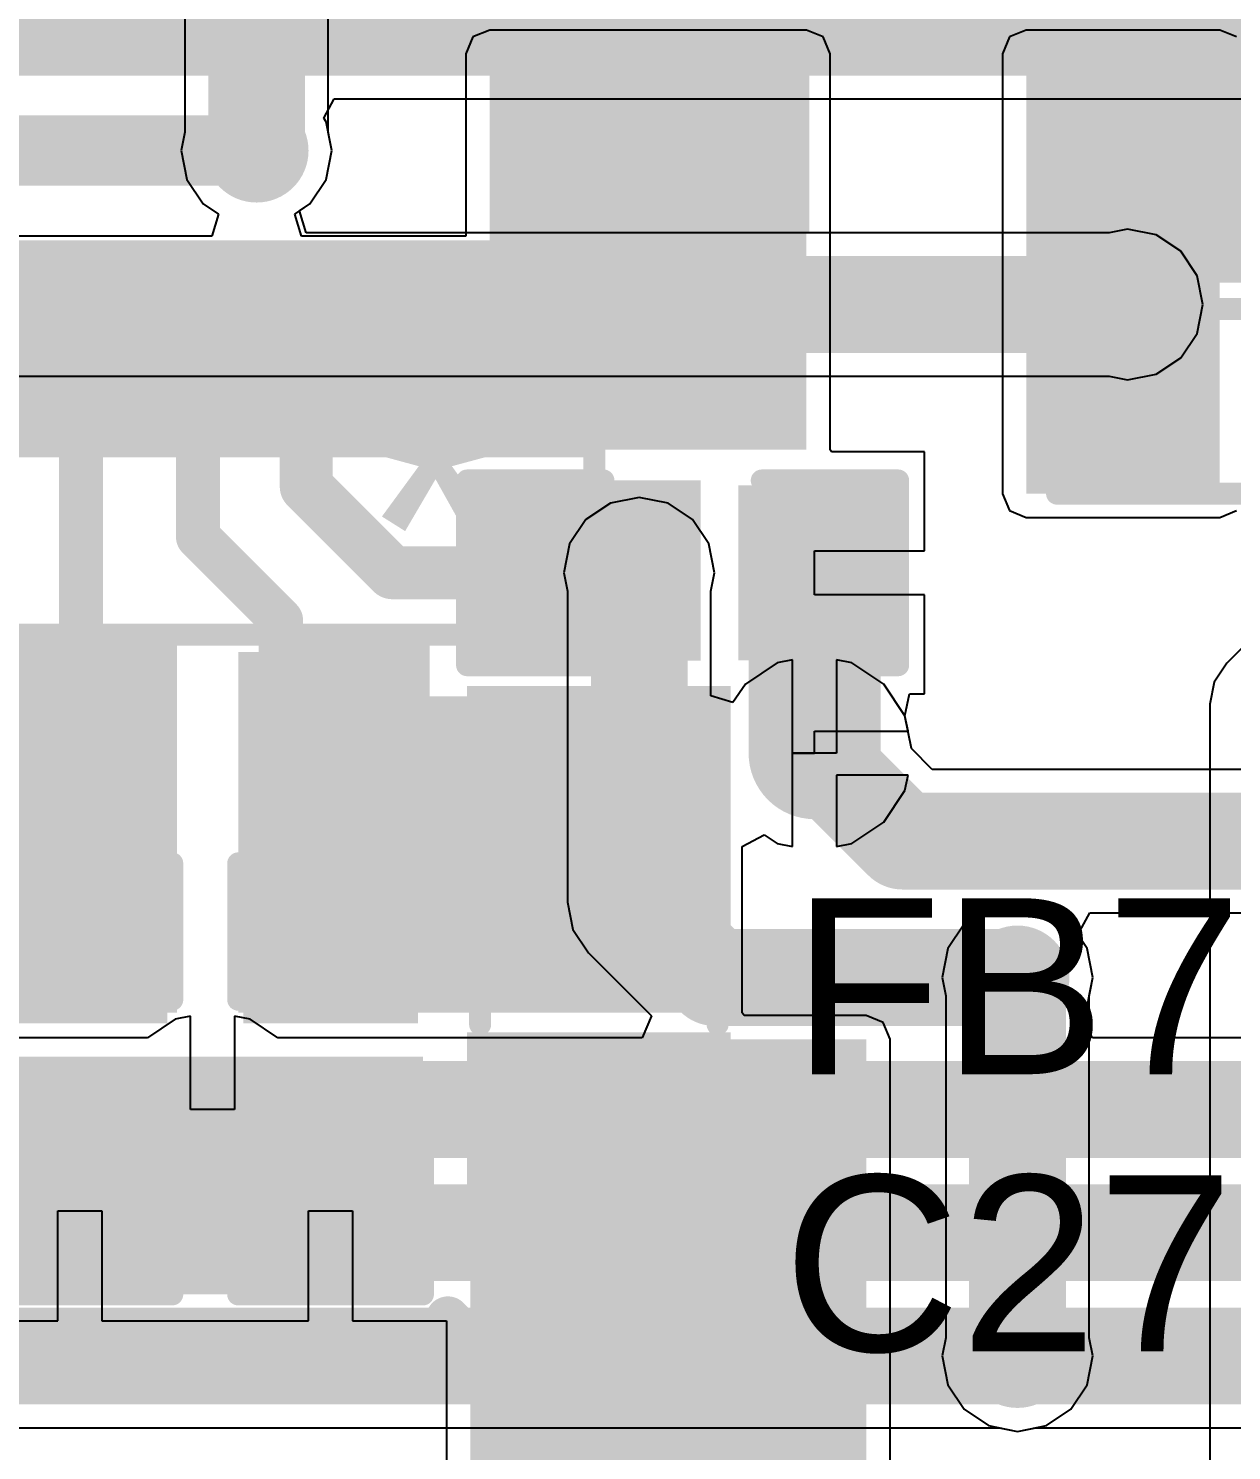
# Model space of a CAD drawing. Header units: millimetres. Extents: x -0.26 to 4.68, y -0.29 to 2.93.
# Drawn here: x 3.0041 to 3.2777, y 0.4534 to 0.7768 of the extents above; entities that cross this region are included whole.
import ezdxf

# ---------------------------------------------------------------- set-up
doc = ezdxf.new("R2010")
doc.units = ezdxf.units.MM
doc.header["$MEASUREMENT"] = 0
for name, color, linetype in [('BottomLayer', 5, 'Continuous'), ('BottomSolder', 6, 'Continuous'), ('Mechanical1', 6, 'Continuous'), ('TopLayer', 1, 'Continuous'), ('TopOverlay', 2, 'Continuous'), ('TopPaste', 8, 'Continuous'), ('TopSolder', 216, 'Continuous'), ('ViaHoleLayer', 16, 'Continuous')]:
    doc.layers.add(name, color=color, linetype=linetype)
doc.styles.add('Arial', font='arial.ttf', dxfattribs={"height": 0.2})

# ---------------------------------------------------------------- blocks, each defined once
blk = doc.blocks.new('14_TSSOP_31')
at = {"layer": 'TopLayer'}
for points in [[(-0.12992, 0.08563), (-0.08858, 0.08563), (-0.08858, 0.06791), (-0.12992, 0.06791)], [(0.08858, 0.08563), (0.12992, 0.08563), (0.12992, 0.06791), (0.08858, 0.06791)], [(-0.12992, 0.06004), (-0.08858, 0.06004), (-0.08858, 0.04232), (-0.12992, 0.04232)], [(0.08858, 0.06004), (0.12992, 0.06004), (0.12992, 0.04232), (0.08858, 0.04232)], [(-0.12992, 0.03445), (-0.08858, 0.03445), (-0.08858, 0.01673), (-0.12992, 0.01673)], [(0.08858, 0.03445), (0.12992, 0.03445), (0.12992, 0.01673), (0.08858, 0.01673)], [(-0.12992, 0.00886), (-0.08858, 0.00886), (-0.08858, -0.00886), (-0.12992, -0.00886)], [(0.08858, 0.00886), (0.12992, 0.00886), (0.12992, -0.00886), (0.08858, -0.00886)], [(-0.12992, -0.01673), (-0.08858, -0.01673), (-0.08858, -0.03445), (-0.12992, -0.03445)], [(0.08858, -0.01673), (0.12992, -0.01673), (0.12992, -0.03445), (0.08858, -0.03445)], [(-0.12992, -0.04232), (-0.08858, -0.04232), (-0.08858, -0.06004), (-0.12992, -0.06004)], [(0.08858, -0.04232), (0.12992, -0.04232), (0.12992, -0.06004), (0.08858, -0.06004)], [(-0.12992, -0.06791), (-0.08858, -0.06791), (-0.08858, -0.08563), (-0.12992, -0.08563)], [(0.08858, -0.06791), (0.12992, -0.06791), (0.12992, -0.08563), (0.08858, -0.08563)]]:
    blk.add_hatch(color=1, dxfattribs=at).paths.add_polyline_path(points)
at = {"layer": 'TopOverlay'}
blk.add_hatch(color=2, dxfattribs=at).paths.add_polyline_path([(-0.084, 0.068), (-0.073, 0.068), (-0.073, 0.086), (-0.084, 0.086)])
at = {"layer": 'TopPaste'}
for points in [[(-0.12992, 0.08563), (-0.08858, 0.08563), (-0.08858, 0.06791), (-0.12992, 0.06791)], [(0.08858, 0.08563), (0.12992, 0.08563), (0.12992, 0.06791), (0.08858, 0.06791)], [(-0.12992, 0.06004), (-0.08858, 0.06004), (-0.08858, 0.04232), (-0.12992, 0.04232)], [(0.08858, 0.06004), (0.12992, 0.06004), (0.12992, 0.04232), (0.08858, 0.04232)], [(-0.12992, 0.03445), (-0.08858, 0.03445), (-0.08858, 0.01673), (-0.12992, 0.01673)], [(0.08858, 0.03445), (0.12992, 0.03445), (0.12992, 0.01673), (0.08858, 0.01673)], [(-0.12992, 0.00886), (-0.08858, 0.00886), (-0.08858, -0.00886), (-0.12992, -0.00886)], [(0.08858, 0.00886), (0.12992, 0.00886), (0.12992, -0.00886), (0.08858, -0.00886)], [(-0.12992, -0.01673), (-0.08858, -0.01673), (-0.08858, -0.03445), (-0.12992, -0.03445)], [(0.08858, -0.01673), (0.12992, -0.01673), (0.12992, -0.03445), (0.08858, -0.03445)], [(-0.12992, -0.04232), (-0.08858, -0.04232), (-0.08858, -0.06004), (-0.12992, -0.06004)], [(0.08858, -0.04232), (0.12992, -0.04232), (0.12992, -0.06004), (0.08858, -0.06004)], [(-0.12992, -0.06791), (-0.08858, -0.06791), (-0.08858, -0.08563), (-0.12992, -0.08563)], [(0.08858, -0.06791), (0.12992, -0.06791), (0.12992, -0.08563), (0.08858, -0.08563)]]:
    blk.add_hatch(color=8, dxfattribs=at).paths.add_polyline_path(points)
at = {"layer": 'TopSolder'}
for points in [[(-0.13392, 0.08963), (-0.08458, 0.08963), (-0.08458, 0.06391), (-0.13392, 0.06391)], [(0.08458, 0.08963), (0.13392, 0.08963), (0.13392, 0.06391), (0.08458, 0.06391)], [(-0.13392, 0.06404), (-0.08458, 0.06404), (-0.08458, 0.03832), (-0.13392, 0.03832)], [(0.08458, 0.06404), (0.13392, 0.06404), (0.13392, 0.03832), (0.08458, 0.03832)], [(-0.13392, 0.03845), (-0.08458, 0.03845), (-0.08458, 0.01273), (-0.13392, 0.01273)], [(0.08458, 0.03845), (0.13392, 0.03845), (0.13392, 0.01273), (0.08458, 0.01273)], [(-0.13392, 0.01286), (-0.08458, 0.01286), (-0.08458, -0.01286), (-0.13392, -0.01286)], [(0.08458, 0.01286), (0.13392, 0.01286), (0.13392, -0.01286), (0.08458, -0.01286)], [(-0.13392, -0.01273), (-0.08458, -0.01273), (-0.08458, -0.03845), (-0.13392, -0.03845)], [(0.08458, -0.01273), (0.13392, -0.01273), (0.13392, -0.03845), (0.08458, -0.03845)], [(-0.13392, -0.03832), (-0.08458, -0.03832), (-0.08458, -0.06404), (-0.13392, -0.06404)], [(0.08458, -0.03832), (0.13392, -0.03832), (0.13392, -0.06404), (0.08458, -0.06404)], [(-0.13392, -0.06391), (-0.08458, -0.06391), (-0.08458, -0.08963), (-0.13392, -0.08963)], [(0.08458, -0.06391), (0.13392, -0.06391), (0.13392, -0.08963), (0.08458, -0.08963)]]:
    blk.add_hatch(color=216, dxfattribs=at).paths.add_polyline_path(points)
at = {"layer": 'TopOverlay'}
for points, const_width in [([(-0.09, 0.1), (-0.09, 0.092)], 0.005), ([(-0.09, 0.1), (0.09, 0.1)], 0.005), ([(0.09, 0.1), (0.09, 0.092)], 0.005), ([(-0.141, 0.082), (-0.141, 0.072)], 0.00787), ([(-0.141, 0.082), (-0.136, 0.077)], 0.00787), ([(-0.136, 0.077), (-0.141, 0.072)], 0.00787), ([(-0.09, -0.092), (-0.09, -0.1)], 0.005), ([(0.09, -0.092), (0.09, -0.1)], 0.005), ([(-0.09, -0.1), (0.09, -0.1)], 0.005)]:
    blk.add_lwpolyline(points, dxfattribs=dict(at, const_width=const_width))
for points, const_width in [([(-0.09125, 0.1, 1), (-0.08875, 0.1, 1)], 0.0025), ([(-0.09125, 0.1, 1), (-0.08875, 0.1, 1)], 0.0025), ([(0.08875, 0.1, 1), (0.09125, 0.1, 1)], 0.0025), ([(0.08875, 0.1, 1), (0.09125, 0.1, 1)], 0.0025), ([(-0.09125, 0.092, 1), (-0.08875, 0.092, 1)], 0.0025), ([(0.08875, 0.092, 1), (0.09125, 0.092, 1)], 0.0025), ([(-0.14297, 0.082, 1), (-0.13903, 0.082, 1)], 0.00394), ([(-0.14297, 0.082, 1), (-0.13903, 0.082, 1)], 0.00394), ([(-0.13797, 0.077, 1), (-0.13403, 0.077, 1)], 0.00394), ([(-0.13797, 0.077, 1), (-0.13403, 0.077, 1)], 0.00394), ([(-0.14297, 0.072, 1), (-0.13903, 0.072, 1)], 0.00394), ([(-0.14297, 0.072, 1), (-0.13903, 0.072, 1)], 0.00394), ([(-0.09125, -0.092, 1), (-0.08875, -0.092, 1)], 0.0025), ([(0.08875, -0.092, 1), (0.09125, -0.092, 1)], 0.0025), ([(-0.09125, -0.1, 1), (-0.08875, -0.1, 1)], 0.0025), ([(-0.09125, -0.1, 1), (-0.08875, -0.1, 1)], 0.0025), ([(0.08875, -0.1, 1), (0.09125, -0.1, 1)], 0.0025), ([(0.08875, -0.1, 1), (0.09125, -0.1, 1)], 0.0025)]:
    blk.add_lwpolyline(points, format="xyb", close=True, dxfattribs=dict(at, const_width=const_width))
blk = doc.blocks.new('R___0603_65')
at = {"layer": 'TopLayer'}
for points in [[(-0.015, 0.0175), (-0.015, -0.0175), (-0.045, -0.0175), (-0.045, 0.0175)], [(0.045, 0.0175), (0.045, -0.0175), (0.015, -0.0175), (0.015, 0.0175)]]:
    blk.add_hatch(color=1, dxfattribs=at).paths.add_polyline_path(points)
at = {"layer": 'TopPaste'}
for points in [[(-0.015, 0.0175), (-0.015, -0.0175), (-0.045, -0.0175), (-0.045, 0.0175)], [(0.045, 0.0175), (0.045, -0.0175), (0.015, -0.0175), (0.015, 0.0175)]]:
    blk.add_hatch(color=8, dxfattribs=at).paths.add_polyline_path(points)
at = {"layer": 'TopSolder'}
for points in [[(-0.011, 0.0215), (-0.011, -0.0215), (-0.049, -0.0215), (-0.049, 0.0215)], [(0.049, 0.0215), (0.049, -0.0215), (0.011, -0.0215), (0.011, 0.0215)]]:
    blk.add_hatch(color=216, dxfattribs=at).paths.add_polyline_path(points)
at = {"layer": 'TopOverlay', "const_width": 0.005}
for points in [[(-0.048, 0.021), (-0.048, -0.021)], [(0.048, 0.021), (-0.048, 0.021)], [(0.048, 0.021), (0.048, -0.021)], [(0.048, -0.021), (-0.048, -0.021)]]:
    blk.add_lwpolyline(points, dxfattribs=at)
at = {"layer": 'TopOverlay', "const_width": 0.0025}
for points in [[(-0.04925, 0.021, 1), (-0.04675, 0.021, 1)], [(-0.04925, 0.021, 1), (-0.04675, 0.021, 1)], [(0.04675, 0.021, 1), (0.04925, 0.021, 1)], [(0.04675, 0.021, 1), (0.04925, 0.021, 1)], [(-0.04925, -0.021, 1), (-0.04675, -0.021, 1)], [(-0.04925, -0.021, 1), (-0.04675, -0.021, 1)], [(0.04675, -0.021, 1), (0.04925, -0.021, 1)], [(0.04675, -0.021, 1), (0.04925, -0.021, 1)]]:
    blk.add_lwpolyline(points, format="xyb", close=True, dxfattribs=at)
blk = doc.blocks.new('1_5_____RGB_OLED_97')
at = {"layer": 'Mechanical1', "const_width": 0.005}
for points in [[(-0.74, 0.11), (-0.74, -1.666)], [(0.74, -1.666), (-0.74, -1.666)]]:
    blk.add_lwpolyline(points, dxfattribs=at)
at = {"layer": 'Mechanical1', "const_width": 0.0025}
blk.add_lwpolyline([(-0.74125, -1.666, 1), (-0.73875, -1.666, 1)], format="xyb", close=True, dxfattribs=at)
blk.add_lwpolyline([(-0.74125, -1.666, 1), (-0.73875, -1.666, 1)], format="xyb", close=True, dxfattribs=at)
blk = doc.blocks.new('I___0805_112')
at = {"layer": 'TopLayer'}
for points in [[(-0.06299, 0.02598), (-0.01575, 0.02598), (-0.01575, -0.02598), (-0.06299, -0.02598)], [(0.01575, 0.02598), (0.06299, 0.02598), (0.06299, -0.02598), (0.01575, -0.02598)]]:
    blk.add_hatch(color=1, dxfattribs=at).paths.add_polyline_path(points)
at = {"layer": 'TopPaste'}
for points in [[(-0.06299, 0.02598), (-0.01575, 0.02598), (-0.01575, -0.02598), (-0.06299, -0.02598)], [(0.01575, 0.02598), (0.06299, 0.02598), (0.06299, -0.02598), (0.01575, -0.02598)]]:
    blk.add_hatch(color=8, dxfattribs=at).paths.add_polyline_path(points)
at = {"layer": 'TopSolder'}
for points in [[(-0.06699, 0.02998), (-0.01175, 0.02998), (-0.01175, -0.02998), (-0.06699, -0.02998)], [(0.01175, 0.02998), (0.06699, 0.02998), (0.06699, -0.02998), (0.01175, -0.02998)]]:
    blk.add_hatch(color=216, dxfattribs=at).paths.add_polyline_path(points)
at = {"layer": 'TopOverlay', "const_width": 0.005}
for points in [[(-0.01, 0.027), (0.01, 0.027)], [(-0.01, -0.027), (0.01, -0.027)]]:
    blk.add_lwpolyline(points, dxfattribs=at)
at = {"layer": 'TopOverlay', "const_width": 0.0025}
for points in [[(-0.01125, 0.027, 1), (-0.00875, 0.027, 1)], [(0.00875, 0.027, 1), (0.01125, 0.027, 1)], [(-0.01125, -0.027, 1), (-0.00875, -0.027, 1)], [(0.00875, -0.027, 1), (0.01125, -0.027, 1)]]:
    blk.add_lwpolyline(points, format="xyb", close=True, dxfattribs=at)
blk = doc.blocks.new('SOD_323_137')
at = {"layer": 'TopLayer'}
for points in [[(-0.02953, -0.01772), (-0.06102, -0.01772), (-0.06102, 0.01772), (-0.02953, 0.01772)], [(0.06102, -0.01772), (0.02953, -0.01772), (0.02953, 0.01772), (0.06102, 0.01772)]]:
    blk.add_hatch(color=1, dxfattribs=at).paths.add_polyline_path(points)
at = {"layer": 'TopOverlay'}
for points in [[(-0.079, 0.019), (-0.036, 0.019), (-0.036, 0.031), (-0.079, 0.031)], [(-0.079, -0.02), (-0.062, -0.02), (-0.062, 0.02), (-0.079, 0.02)], [(-0.079, -0.031), (-0.036, -0.031), (-0.036, -0.019), (-0.079, -0.019)]]:
    blk.add_hatch(color=2, dxfattribs=at).paths.add_polyline_path(points)
at = {"layer": 'TopPaste'}
for points in [[(-0.02953, -0.01772), (-0.06102, -0.01772), (-0.06102, 0.01772), (-0.02953, 0.01772)], [(0.06102, -0.01772), (0.02953, -0.01772), (0.02953, 0.01772), (0.06102, 0.01772)]]:
    blk.add_hatch(color=8, dxfattribs=at).paths.add_polyline_path(points)
at = {"layer": 'TopSolder'}
for points in [[(-0.02736, -0.01988), (-0.06319, -0.01988), (-0.06319, 0.01988), (-0.02736, 0.01988)], [(0.06319, -0.01988), (0.02736, -0.01988), (0.02736, 0.01988), (0.06319, 0.01988)]]:
    blk.add_hatch(color=216, dxfattribs=at).paths.add_polyline_path(points)
at = {"layer": 'TopOverlay', "const_width": 0.005}
for points in [[(0.037, 0.029), (-0.036, 0.029)], [(0.037, 0.029), (0.037, 0.022)], [(0.037, -0.022), (0.037, -0.029)], [(0.037, -0.029), (-0.036, -0.029)]]:
    blk.add_lwpolyline(points, dxfattribs=at)
at = {"layer": 'TopOverlay', "const_width": 0.0025}
for points in [[(-0.03725, 0.029, 1), (-0.03475, 0.029, 1)], [(0.03575, 0.029, 1), (0.03825, 0.029, 1)], [(0.03575, 0.029, 1), (0.03825, 0.029, 1)], [(0.03575, 0.022, 1), (0.03825, 0.022, 1)], [(0.03575, -0.022, 1), (0.03825, -0.022, 1)], [(-0.03725, -0.029, 1), (-0.03475, -0.029, 1)], [(0.03575, -0.029, 1), (0.03825, -0.029, 1)], [(0.03575, -0.029, 1), (0.03825, -0.029, 1)]]:
    blk.add_lwpolyline(points, format="xyb", close=True, dxfattribs=at)
blk = doc.blocks.new('C___0603_174')
at = {"layer": 'TopLayer'}
for points in [[(-0.015, 0.0175), (-0.015, -0.0175), (-0.045, -0.0175), (-0.045, 0.0175)], [(0.045, 0.0175), (0.045, -0.0175), (0.015, -0.0175), (0.015, 0.0175)]]:
    blk.add_hatch(color=1, dxfattribs=at).paths.add_polyline_path(points)
at = {"layer": 'TopPaste'}
for points in [[(-0.015, 0.0175), (-0.015, -0.0175), (-0.045, -0.0175), (-0.045, 0.0175)], [(0.045, 0.0175), (0.045, -0.0175), (0.015, -0.0175), (0.015, 0.0175)]]:
    blk.add_hatch(color=8, dxfattribs=at).paths.add_polyline_path(points)
at = {"layer": 'TopSolder'}
for points in [[(-0.01264, 0.01986), (-0.01264, -0.01986), (-0.04736, -0.01986), (-0.04736, 0.01986)], [(0.04736, 0.01986), (0.04736, -0.01986), (0.01264, -0.01986), (0.01264, 0.01986)]]:
    blk.add_hatch(color=216, dxfattribs=at).paths.add_polyline_path(points)
at = {"layer": 'TopOverlay', "const_width": 0.005}
for points in [[(-0.018, 0.021), (-0.049, 0.021)], [(-0.049, -0.021), (-0.049, 0.021)], [(0.049, 0.021), (0.018, 0.021)], [(0.049, -0.021), (0.049, 0.021)], [(-0.018, -0.021), (-0.049, -0.021)], [(0.049, -0.021), (0.018, -0.021)]]:
    blk.add_lwpolyline(points, dxfattribs=at)
at = {"layer": 'TopOverlay', "const_width": 0.0025}
for points in [[(-0.05025, 0.021, 1), (-0.04775, 0.021, 1)], [(-0.05025, 0.021, 1), (-0.04775, 0.021, 1)], [(-0.01925, 0.021, 1), (-0.01675, 0.021, 1)], [(0.01675, 0.021, 1), (0.01925, 0.021, 1)], [(0.04775, 0.021, 1), (0.05025, 0.021, 1)], [(0.04775, 0.021, 1), (0.05025, 0.021, 1)], [(-0.05025, -0.021, 1), (-0.04775, -0.021, 1)], [(-0.05025, -0.021, 1), (-0.04775, -0.021, 1)], [(-0.01925, -0.021, 1), (-0.01675, -0.021, 1)], [(0.01675, -0.021, 1), (0.01925, -0.021, 1)], [(0.04775, -0.021, 1), (0.05025, -0.021, 1)], [(0.04775, -0.021, 1), (0.05025, -0.021, 1)]]:
    blk.add_lwpolyline(points, format="xyb", close=True, dxfattribs=at)
blk = doc.blocks.new('C___0603_176')
at = {"layer": 'TopLayer'}
for points in [[(-0.015, 0.0175), (-0.015, -0.0175), (-0.045, -0.0175), (-0.045, 0.0175)], [(0.045, 0.0175), (0.045, -0.0175), (0.015, -0.0175), (0.015, 0.0175)]]:
    blk.add_hatch(color=1, dxfattribs=at).paths.add_polyline_path(points)
at = {"layer": 'TopPaste'}
for points in [[(-0.015, 0.0175), (-0.015, -0.0175), (-0.045, -0.0175), (-0.045, 0.0175)], [(0.045, 0.0175), (0.045, -0.0175), (0.015, -0.0175), (0.015, 0.0175)]]:
    blk.add_hatch(color=8, dxfattribs=at).paths.add_polyline_path(points)
at = {"layer": 'TopSolder'}
for points in [[(-0.01264, 0.01986), (-0.01264, -0.01986), (-0.04736, -0.01986), (-0.04736, 0.01986)], [(0.04736, 0.01986), (0.04736, -0.01986), (0.01264, -0.01986), (0.01264, 0.01986)]]:
    blk.add_hatch(color=216, dxfattribs=at).paths.add_polyline_path(points)
at = {"layer": 'TopOverlay', "const_width": 0.005}
for points in [[(-0.049, 0.021), (-0.018, 0.021)], [(-0.049, -0.021), (-0.049, 0.021)], [(0.018, 0.021), (0.049, 0.021)], [(0.049, -0.021), (0.049, 0.021)], [(-0.049, -0.021), (-0.018, -0.021)], [(0.018, -0.021), (0.049, -0.021)]]:
    blk.add_lwpolyline(points, dxfattribs=at)
at = {"layer": 'TopOverlay', "const_width": 0.0025}
for points in [[(-0.05025, 0.021, 1), (-0.04775, 0.021, 1)], [(-0.05025, 0.021, 1), (-0.04775, 0.021, 1)], [(-0.01925, 0.021, 1), (-0.01675, 0.021, 1)], [(0.01675, 0.021, 1), (0.01925, 0.021, 1)], [(0.04775, 0.021, 1), (0.05025, 0.021, 1)], [(0.04775, 0.021, 1), (0.05025, 0.021, 1)], [(-0.05025, -0.021, 1), (-0.04775, -0.021, 1)], [(-0.05025, -0.021, 1), (-0.04775, -0.021, 1)], [(-0.01925, -0.021, 1), (-0.01675, -0.021, 1)], [(0.01675, -0.021, 1), (0.01925, -0.021, 1)], [(0.04775, -0.021, 1), (0.05025, -0.021, 1)], [(0.04775, -0.021, 1), (0.05025, -0.021, 1)]]:
    blk.add_lwpolyline(points, format="xyb", close=True, dxfattribs=at)
blk = doc.blocks.new('C___0603_178')
at = {"layer": 'TopLayer'}
for points in [[(-0.015, 0.0175), (-0.015, -0.0175), (-0.045, -0.0175), (-0.045, 0.0175)], [(0.045, 0.0175), (0.045, -0.0175), (0.015, -0.0175), (0.015, 0.0175)]]:
    blk.add_hatch(color=1, dxfattribs=at).paths.add_polyline_path(points)
at = {"layer": 'TopPaste'}
for points in [[(-0.015, 0.0175), (-0.015, -0.0175), (-0.045, -0.0175), (-0.045, 0.0175)], [(0.045, 0.0175), (0.045, -0.0175), (0.015, -0.0175), (0.015, 0.0175)]]:
    blk.add_hatch(color=8, dxfattribs=at).paths.add_polyline_path(points)
at = {"layer": 'TopSolder'}
for points in [[(-0.01264, 0.01986), (-0.01264, -0.01986), (-0.04736, -0.01986), (-0.04736, 0.01986)], [(0.04736, 0.01986), (0.04736, -0.01986), (0.01264, -0.01986), (0.01264, 0.01986)]]:
    blk.add_hatch(color=216, dxfattribs=at).paths.add_polyline_path(points)
at = {"layer": 'TopOverlay', "const_width": 0.005}
for points in [[(-0.049, 0.021), (-0.049, -0.021)], [(-0.049, 0.021), (-0.018, 0.021)], [(0.018, 0.021), (0.049, 0.021)], [(0.049, 0.021), (0.049, -0.021)], [(-0.049, -0.021), (-0.018, -0.021)], [(0.018, -0.021), (0.049, -0.021)]]:
    blk.add_lwpolyline(points, dxfattribs=at)
at = {"layer": 'TopOverlay', "const_width": 0.0025}
for points in [[(-0.05025, 0.021, 1), (-0.04775, 0.021, 1)], [(-0.05025, 0.021, 1), (-0.04775, 0.021, 1)], [(-0.01925, 0.021, 1), (-0.01675, 0.021, 1)], [(0.01675, 0.021, 1), (0.01925, 0.021, 1)], [(0.04775, 0.021, 1), (0.05025, 0.021, 1)], [(0.04775, 0.021, 1), (0.05025, 0.021, 1)], [(-0.05025, -0.021, 1), (-0.04775, -0.021, 1)], [(-0.05025, -0.021, 1), (-0.04775, -0.021, 1)], [(-0.01925, -0.021, 1), (-0.01675, -0.021, 1)], [(0.01675, -0.021, 1), (0.01925, -0.021, 1)], [(0.04775, -0.021, 1), (0.05025, -0.021, 1)], [(0.04775, -0.021, 1), (0.05025, -0.021, 1)]]:
    blk.add_lwpolyline(points, format="xyb", close=True, dxfattribs=at)
blk = doc.blocks.new('C___0603_181')
at = {"layer": 'TopLayer'}
for points in [[(-0.015, 0.0175), (-0.015, -0.0175), (-0.045, -0.0175), (-0.045, 0.0175)], [(0.045, 0.0175), (0.045, -0.0175), (0.015, -0.0175), (0.015, 0.0175)]]:
    blk.add_hatch(color=1, dxfattribs=at).paths.add_polyline_path(points)
at = {"layer": 'TopPaste'}
for points in [[(-0.015, 0.0175), (-0.015, -0.0175), (-0.045, -0.0175), (-0.045, 0.0175)], [(0.045, 0.0175), (0.045, -0.0175), (0.015, -0.0175), (0.015, 0.0175)]]:
    blk.add_hatch(color=8, dxfattribs=at).paths.add_polyline_path(points)
at = {"layer": 'TopSolder'}
for points in [[(-0.01264, 0.01986), (-0.01264, -0.01986), (-0.04736, -0.01986), (-0.04736, 0.01986)], [(0.04736, 0.01986), (0.04736, -0.01986), (0.01264, -0.01986), (0.01264, 0.01986)]]:
    blk.add_hatch(color=216, dxfattribs=at).paths.add_polyline_path(points)
at = {"layer": 'TopOverlay', "const_width": 0.005}
for points in [[(-0.049, 0.021), (-0.049, -0.021)], [(-0.018, 0.021), (-0.049, 0.021)], [(0.049, 0.021), (0.018, 0.021)], [(0.049, 0.021), (0.049, -0.021)], [(-0.018, -0.021), (-0.049, -0.021)], [(0.049, -0.021), (0.018, -0.021)]]:
    blk.add_lwpolyline(points, dxfattribs=at)
at = {"layer": 'TopOverlay', "const_width": 0.0025}
for points in [[(-0.05025, 0.021, 1), (-0.04775, 0.021, 1)], [(-0.05025, 0.021, 1), (-0.04775, 0.021, 1)], [(-0.01925, 0.021, 1), (-0.01675, 0.021, 1)], [(0.01675, 0.021, 1), (0.01925, 0.021, 1)], [(0.04775, 0.021, 1), (0.05025, 0.021, 1)], [(0.04775, 0.021, 1), (0.05025, 0.021, 1)], [(-0.05025, -0.021, 1), (-0.04775, -0.021, 1)], [(-0.05025, -0.021, 1), (-0.04775, -0.021, 1)], [(-0.01925, -0.021, 1), (-0.01675, -0.021, 1)], [(0.01675, -0.021, 1), (0.01925, -0.021, 1)], [(0.04775, -0.021, 1), (0.05025, -0.021, 1)], [(0.04775, -0.021, 1), (0.05025, -0.021, 1)]]:
    blk.add_lwpolyline(points, format="xyb", close=True, dxfattribs=at)

msp = doc.modelspace()

# ---------------------------------------------------------------- hatches: boundary and pattern name
at = {"layer": 'BottomLayer'}
h = msp.add_hatch(color=5, dxfattribs=at)
edge = h.paths.add_edge_path()
edge.add_arc((3.056, 0.749), 0.01181, 0, 360)
h = msp.add_hatch(color=5, dxfattribs=at)
edge = h.paths.add_edge_path()
edge.add_arc((3.254, 0.714), 0.01181, 0, 360)
h = msp.add_hatch(color=5, dxfattribs=at)
edge = h.paths.add_edge_path()
edge.add_arc((3.143, 0.653), 0.01181, 0, 360)
h = msp.add_hatch(color=5, dxfattribs=at)
edge = h.paths.add_edge_path()
edge.add_arc((3.18286, 0.612), 0.01181, 0, 360)
h = msp.add_hatch(color=5, dxfattribs=at)
edge = h.paths.add_edge_path()
edge.add_arc((3.229, 0.561), 0.01181, 0, 360)
h = msp.add_hatch(color=5, dxfattribs=at)
edge = h.paths.add_edge_path()
edge.add_arc((3.046, 0.531), 0.01181, 0, 360)
h = msp.add_hatch(color=5, dxfattribs=at)
edge = h.paths.add_edge_path()
edge.add_arc((3.229, 0.47495), 0.01181, 0, 360)
at = {"layer": 'BottomSolder'}
h = msp.add_hatch(color=6, dxfattribs=at)
edge = h.paths.add_edge_path()
edge.add_arc((3.056, 0.749), 0.00591, 0, 360)
h = msp.add_hatch(color=6, dxfattribs=at)
edge = h.paths.add_edge_path()
edge.add_arc((3.254, 0.714), 0.00591, 0, 360)
h = msp.add_hatch(color=6, dxfattribs=at)
edge = h.paths.add_edge_path()
edge.add_arc((3.143, 0.653), 0.00591, 0, 360)
h = msp.add_hatch(color=6, dxfattribs=at)
edge = h.paths.add_edge_path()
edge.add_arc((3.18286, 0.612), 0.00591, 0, 360)
h = msp.add_hatch(color=6, dxfattribs=at)
edge = h.paths.add_edge_path()
edge.add_arc((3.229, 0.561), 0.00591, 0, 360)
h = msp.add_hatch(color=6, dxfattribs=at)
edge = h.paths.add_edge_path()
edge.add_arc((3.046, 0.531), 0.00591, 0, 360)
h = msp.add_hatch(color=6, dxfattribs=at)
edge = h.paths.add_edge_path()
edge.add_arc((3.229, 0.47495), 0.00591, 0, 360)
at = {"layer": 'TopLayer'}
for points in [[(3.109, 0.681), (3.181, 0.681), (3.181, 0.771), (3.109, 0.771)], [(3.231, 0.671), (3.275, 0.671), (3.275, 0.771), (3.231, 0.771)], [(3.10386, 0.633), (3.157, 0.633), (3.157, 0.674), (3.10386, 0.674)], [(3.03787, 0.637), (2.91687, 0.637), (2.91687, 0.553), (3.03787, 0.553)], [(3.05182, 0.617), (3.09286, 0.617), (3.09286, 0.635), (3.05182, 0.635)], [(3.05182, 0.553), (3.161, 0.553), (3.161, 0.62495), (3.05182, 0.62495)], [(3.10462, 0.29895), (3.19462, 0.29895), (3.19462, 0.54695), (3.10462, 0.54695)], [(2.99782, 0.48895), (3.09382, 0.48895), (3.09382, 0.543), (2.99782, 0.543)]]:
    msp.add_hatch(color=1, dxfattribs=at).paths.add_polyline_path(points)
h = msp.add_hatch(color=1, dxfattribs=at)
edge = h.paths.add_edge_path()
edge.add_arc((3.056, 0.749), 0.01181, 0, 360)
h = msp.add_hatch(color=1, dxfattribs=at)
edge = h.paths.add_edge_path()
edge.add_arc((3.254, 0.714), 0.01181, 0, 360)
h = msp.add_hatch(color=1, dxfattribs=at)
edge = h.paths.add_edge_path()
edge.add_arc((3.143, 0.653), 0.01181, 0, 360)
h = msp.add_hatch(color=1, dxfattribs=at)
edge = h.paths.add_edge_path()
edge.add_arc((3.18286, 0.612), 0.01181, 0, 360)
h = msp.add_hatch(color=1, dxfattribs=at)
edge = h.paths.add_edge_path()
edge.add_arc((3.229, 0.561), 0.01181, 0, 360)
h = msp.add_hatch(color=1, dxfattribs=at)
edge = h.paths.add_edge_path()
edge.add_arc((3.046, 0.531), 0.01181, 0, 360)
h = msp.add_hatch(color=1, dxfattribs=at)
edge = h.paths.add_edge_path()
edge.add_arc((3.229, 0.47495), 0.01181, 0, 360)
at = {"layer": 'TopSolder'}
h = msp.add_hatch(color=216, dxfattribs=at)
edge = h.paths.add_edge_path()
edge.add_arc((3.056, 0.749), 0.00591, 0, 360)
h = msp.add_hatch(color=216, dxfattribs=at)
edge = h.paths.add_edge_path()
edge.add_arc((3.254, 0.714), 0.00591, 0, 360)
h = msp.add_hatch(color=216, dxfattribs=at)
edge = h.paths.add_edge_path()
edge.add_arc((3.143, 0.653), 0.00591, 0, 360)
h = msp.add_hatch(color=216, dxfattribs=at)
edge = h.paths.add_edge_path()
edge.add_arc((3.18286, 0.612), 0.00591, 0, 360)
h = msp.add_hatch(color=216, dxfattribs=at)
edge = h.paths.add_edge_path()
edge.add_arc((3.229, 0.561), 0.00591, 0, 360)
h = msp.add_hatch(color=216, dxfattribs=at)
edge = h.paths.add_edge_path()
edge.add_arc((3.046, 0.531), 0.00591, 0, 360)
h = msp.add_hatch(color=216, dxfattribs=at)
edge = h.paths.add_edge_path()
edge.add_arc((3.229, 0.47495), 0.00591, 0, 360)
at = {"layer": 'ViaHoleLayer'}
h = msp.add_hatch(color=16, dxfattribs=at)
edge = h.paths.add_edge_path()
edge.add_arc((3.056, 0.749), 0.00591, 0, 360)
h = msp.add_hatch(color=16, dxfattribs=at)
edge = h.paths.add_edge_path()
edge.add_arc((3.254, 0.714), 0.00591, 0, 360)
h = msp.add_hatch(color=16, dxfattribs=at)
edge = h.paths.add_edge_path()
edge.add_arc((3.143, 0.653), 0.00591, 0, 360)
h = msp.add_hatch(color=16, dxfattribs=at)
edge = h.paths.add_edge_path()
edge.add_arc((3.18286, 0.612), 0.00591, 0, 360)
h = msp.add_hatch(color=16, dxfattribs=at)
edge = h.paths.add_edge_path()
edge.add_arc((3.229, 0.561), 0.00591, 0, 360)
h = msp.add_hatch(color=16, dxfattribs=at)
edge = h.paths.add_edge_path()
edge.add_arc((3.046, 0.531), 0.00591, 0, 360)
h = msp.add_hatch(color=16, dxfattribs=at)
edge = h.paths.add_edge_path()
edge.add_arc((3.229, 0.47495), 0.00591, 0, 360)

# ---------------------------------------------------------------- linework, layer by layer
at = {"layer": 'BottomLayer'}
for p, q in [((3.07132, 0.75634), (3.07367, 0.76075)), ((3.07367, 0.76075), (3.355, 0.76075)), ((3.07184, 0.75556), (3.07132, 0.75634)), ((3.07314, 0.749), (3.07184, 0.75556)), ((3.07184, 0.74244), (3.07314, 0.749)), ((3.06812, 0.73688), (3.07184, 0.74244)), ((3.06578, 0.73531), (3.06812, 0.73688)), ((3.06729, 0.73031), (3.06578, 0.73531)), ((3.254, 0.73114), (3.24984, 0.73031)), ((3.26056, 0.72984), (3.254, 0.73114)), ((3.24984, 0.73031), (3.06729, 0.73031)), ((3.26612, 0.72612), (3.26056, 0.72984)), ((3.26984, 0.72056), (3.26612, 0.72612)), ((3.27114, 0.714), (3.26984, 0.72056)), ((3.26984, 0.70744), (3.27114, 0.714)), ((3.26612, 0.70188), (3.26984, 0.70744)), ((3.26056, 0.69816), (3.26612, 0.70188)), ((2.86, 0.69769), (3.24984, 0.69769)), ((3.24984, 0.69769), (3.254, 0.69686)), ((3.254, 0.69686), (3.26056, 0.69816)), ((3.143, 0.67014), (3.13644, 0.66884)), ((3.14956, 0.66884), (3.143, 0.67014)), ((3.13644, 0.66884), (3.13088, 0.66512)), ((3.15512, 0.66512), (3.14956, 0.66884)), ((3.13088, 0.66512), (3.12716, 0.65956)), ((3.15884, 0.65956), (3.15512, 0.66512)), ((3.12716, 0.65956), (3.12586, 0.653)), ((3.16014, 0.653), (3.15884, 0.65956)), ((3.12586, 0.653), (3.12669, 0.64884)), ((3.15931, 0.64884), (3.16014, 0.653)), ((3.12669, 0.64884), (3.12669, 0.57814)), ((3.15931, 0.62502), (3.15931, 0.64884)), ((3.17435, 0.63255), (3.16714, 0.62772)), ((3.17786, 0.63324), (3.17435, 0.63255)), ((3.17786, 0.612), (3.17786, 0.63324)), ((3.19137, 0.63255), (3.18786, 0.63324)), ((3.18786, 0.63324), (3.18786, 0.612)), ((3.19859, 0.62772), (3.19137, 0.63255)), ((3.16714, 0.62772), (3.16431, 0.6235)), ((3.20341, 0.62051), (3.19859, 0.62772)), ((3.16431, 0.6235), (3.15931, 0.62502)), ((3.20489, 0.61304), (3.20341, 0.62051)), ((3.18786, 0.612), (3.17786, 0.612)), ((3.20962, 0.60831), (3.20489, 0.61304)), ((3.35816, 0.60831), (3.20962, 0.60831)), ((3.12669, 0.57814), (3.12793, 0.5719)), ((3.24275, 0.57069), (3.24542, 0.57569)), ((3.24542, 0.57569), (3.35816, 0.57569)), ((3.12793, 0.5719), (3.13146, 0.56661)), ((3.24484, 0.56756), (3.24275, 0.57069)), ((3.13146, 0.56661), (3.14576, 0.55231)), ((3.24614, 0.561), (3.24484, 0.56756)), ((3.24484, 0.55444), (3.24614, 0.561)), ((3.24341, 0.55231), (3.24484, 0.55444)), ((3.03749, 0.55155), (3.03116, 0.54731)), ((3.041, 0.55224), (3.03749, 0.55155)), ((3.041, 0.531), (3.041, 0.55224)), ((3.05451, 0.55155), (3.051, 0.55224)), ((3.051, 0.55224), (3.051, 0.531)), ((3.06084, 0.54731), (3.05451, 0.55155)), ((3.14576, 0.55231), (3.14369, 0.54731)), ((3.24609, 0.54731), (3.24341, 0.55231)), ((3.03116, 0.54731), (2.83253, 0.54731)), ((3.14369, 0.54731), (3.06084, 0.54731)), ((3.36107, 0.54731), (3.24609, 0.54731)), ((3.051, 0.531), (3.041, 0.531)), ((2.0029, 0.45864), (3.22484, 0.45864)), ((3.22484, 0.45864), (3.229, 0.45781)), ((3.229, 0.45781), (3.23316, 0.45864)), ((3.23316, 0.45864), (3.80595, 0.45864))]:
    msp.add_line(p, q, dxfattribs=at)
for points, const_width in [([(2.9, 0.774), (3.355, 0.774)], 0.016), ([(2.878, 0.749), (3.056, 0.749)], 0.016), ([(2.86, 0.714), (3.254, 0.714)], 0.022), ([(3.143, 0.57814), (3.143, 0.653)], 0.022), ([(3.18286, 0.612), (3.20286, 0.592)], 0.022), ([(3.20286, 0.592), (3.373, 0.592)], 0.022), ([(3.143, 0.57814), (3.16014, 0.561)], 0.022), ([(3.16014, 0.561), (3.229, 0.561)], 0.022), ([(2.82577, 0.531), (3.046, 0.531)], 0.022), ([(3.046, 0.531), (3.36782, 0.531)], 0.022), ([(2.80377, 0.503), (3.44687, 0.503)], 0.022), ([(2.78218, 0.47495), (3.229, 0.47495)], 0.022), ([(3.229, 0.47495), (3.80595, 0.47495)], 0.022)]:
    msp.add_lwpolyline(points, dxfattribs=dict(at, const_width=const_width))
for points, const_width in [([(3.052, 0.749, 1), (3.06, 0.749, 1)], 0.008), ([(3.2485, 0.714, 1), (3.2595, 0.714, 1)], 0.011), ([(3.1375, 0.653, 1), (3.1485, 0.653, 1)], 0.011), ([(3.17736, 0.612, 1), (3.18836, 0.612, 1)], 0.011), ([(3.19736, 0.592, 1), (3.20836, 0.592, 1)], 0.011), ([(3.19736, 0.592, 1), (3.20836, 0.592, 1)], 0.011), ([(3.1375, 0.57814, 1), (3.1485, 0.57814, 1)], 0.011), ([(3.1375, 0.57814, 1), (3.1485, 0.57814, 1)], 0.011), ([(3.15464, 0.561, 1), (3.16564, 0.561, 1)], 0.011), ([(3.15464, 0.561, 1), (3.16564, 0.561, 1)], 0.011), ([(3.2235, 0.561, 1), (3.2345, 0.561, 1)], 0.011), ([(3.0405, 0.531, 1), (3.0515, 0.531, 1)], 0.011), ([(3.0405, 0.531, 1), (3.0515, 0.531, 1)], 0.011), ([(3.2235, 0.47495, 1), (3.2345, 0.47495, 1)], 0.011), ([(3.2235, 0.47495, 1), (3.2345, 0.47495, 1)], 0.011)]:
    msp.add_lwpolyline(points, format="xyb", close=True, dxfattribs=dict(at, const_width=const_width))
at = {"layer": 'TopLayer'}
for p, q in [((3.03969, 0.81984), (3.03969, 0.75316)), ((3.07231, 0.75316), (3.07231, 0.81984)), ((3.109, 0.77641), (3.10517, 0.77483)), ((3.181, 0.77641), (3.109, 0.77641)), ((3.18483, 0.77483), (3.181, 0.77641)), ((3.231, 0.77641), (3.22717, 0.77483)), ((3.275, 0.77641), (3.231, 0.77641)), ((3.27883, 0.77483), (3.275, 0.77641)), ((3.10517, 0.77483), (3.10359, 0.771)), ((3.18641, 0.771), (3.18483, 0.77483)), ((3.22717, 0.77483), (3.22559, 0.771)), ((3.10359, 0.771), (3.10359, 0.72958)), ((3.18641, 0.681), (3.18641, 0.771)), ((3.22559, 0.771), (3.22559, 0.671)), ((3.03969, 0.75316), (3.03886, 0.749)), ((3.07314, 0.749), (3.07231, 0.75316)), ((3.03886, 0.749), (3.04016, 0.74244)), ((3.07184, 0.74244), (3.07314, 0.749)), ((3.04016, 0.74244), (3.04388, 0.73688)), ((3.06812, 0.73688), (3.07184, 0.74244)), ((3.04388, 0.73688), (3.04733, 0.73458)), ((3.04733, 0.73458), (3.04581, 0.72958)), ((3.06467, 0.73458), (3.06812, 0.73688)), ((3.06619, 0.72958), (3.06467, 0.73458)), ((3.04581, 0.72958), (3.00172, 0.72958)), ((3.10359, 0.72958), (3.06619, 0.72958)), ((3.18675, 0.6805), (3.18641, 0.681)), ((3.20786, 0.6805), (3.18675, 0.6805)), ((3.20786, 0.658), (3.20786, 0.6805)), ((3.22559, 0.671), (3.22717, 0.66717)), ((3.22717, 0.66717), (3.231, 0.66559)), ((3.275, 0.66559), (3.27883, 0.66717)), ((3.231, 0.66559), (3.275, 0.66559)), ((3.18286, 0.648), (3.18286, 0.658)), ((3.18286, 0.658), (3.20786, 0.658)), ((3.29426, 0.65011), (3.27663, 0.63248)), ((3.20786, 0.648), (3.18286, 0.648)), ((3.20786, 0.6255), (3.20786, 0.648)), ((3.27663, 0.63248), (3.27375, 0.62818)), ((3.27375, 0.62818), (3.27275, 0.62311)), ((3.20341, 0.62051), (3.20444, 0.6255)), ((3.20444, 0.6255), (3.20786, 0.6255)), ((3.27275, 0.62311), (3.27275, 0.40937)), ((3.20411, 0.617), (3.20341, 0.62051)), ((3.18286, 0.612), (3.18286, 0.617)), ((3.18286, 0.617), (3.20411, 0.617)), ((3.17786, 0.59076), (3.17786, 0.612)), ((3.17786, 0.612), (3.18286, 0.612)), ((3.20411, 0.607), (3.18786, 0.607)), ((3.18786, 0.607), (3.18786, 0.59076)), ((3.20341, 0.60349), (3.20411, 0.607)), ((3.19859, 0.59628), (3.20341, 0.60349)), ((3.19137, 0.59145), (3.19859, 0.59628)), ((3.16641, 0.59075), (3.17141, 0.59342)), ((3.17141, 0.59342), (3.17435, 0.59145)), ((3.16641, 0.553), (3.16641, 0.59075)), ((3.17435, 0.59145), (3.17786, 0.59076)), ((3.18786, 0.59076), (3.19137, 0.59145)), ((3.22244, 0.57684), (3.21688, 0.57312)), ((3.229, 0.57814), (3.22244, 0.57684)), ((3.23556, 0.57684), (3.229, 0.57814)), ((3.24112, 0.57312), (3.23556, 0.57684)), ((3.21688, 0.57312), (3.21316, 0.56756)), ((3.24484, 0.56756), (3.24112, 0.57312)), ((3.21316, 0.56756), (3.21186, 0.561)), ((3.24614, 0.561), (3.24484, 0.56756)), ((3.21186, 0.561), (3.21269, 0.55684)), ((3.24531, 0.55684), (3.24614, 0.561)), ((3.21269, 0.55684), (3.21269, 0.47911)), ((3.24531, 0.47911), (3.24531, 0.55684)), ((3.16684, 0.55236), (3.16641, 0.553)), ((3.19462, 0.55236), (3.16684, 0.55236)), ((3.19845, 0.55078), (3.19462, 0.55236)), ((3.20003, 0.54695), (3.19845, 0.55078)), ((3.20003, 0.29895), (3.20003, 0.54695)), ((3.01082, 0.48295), (3.01082, 0.50795)), ((3.01082, 0.50795), (3.02082, 0.50795)), ((3.02082, 0.50795), (3.02082, 0.48295)), ((3.06782, 0.48295), (3.06782, 0.50795)), ((3.06782, 0.50795), (3.07782, 0.50795)), ((3.07782, 0.50795), (3.07782, 0.48295)), ((2.99383, 0.48295), (3.01082, 0.48295)), ((3.02082, 0.48295), (3.04032, 0.48295)), ((3.04032, 0.48295), (3.04332, 0.48295)), ((3.04332, 0.48295), (3.04332, 0.48295)), ((3.04332, 0.48295), (3.04532, 0.48295)), ((3.04532, 0.48295), (3.04532, 0.48295)), ((3.04532, 0.48295), (3.06782, 0.48295)), ((3.07782, 0.48295), (3.09921, 0.48295)), ((3.09921, 0.48295), (3.09921, 0.41136)), ((3.21269, 0.47911), (3.21186, 0.47495)), ((3.24614, 0.47495), (3.24531, 0.47911)), ((3.21186, 0.47495), (3.21316, 0.46839)), ((3.24484, 0.46839), (3.24614, 0.47495)), ((3.21316, 0.46839), (3.21688, 0.46283)), ((3.24112, 0.46283), (3.24484, 0.46839)), ((3.21688, 0.46283), (3.22244, 0.45911)), ((3.23556, 0.45911), (3.24112, 0.46283)), ((3.22244, 0.45911), (3.229, 0.45781)), ((3.229, 0.45781), (3.23556, 0.45911))]:
    msp.add_line(p, q, dxfattribs=at)
for points, const_width in [([(3.056, 0.749), (3.056, 0.824)], 0.022), ([(3.11846, 0.70391), (3.11846, 0.712)], 0.012), ([(3.06727, 0.67259), (3.06727, 0.70391)], 0.012), ([(3.11846, 0.69091), (3.11846, 0.70391)], 0.012), ([(3.01609, 0.617), (3.01609, 0.69091)], 0.01), ([(3.04267, 0.66115), (3.04267, 0.68992)], 0.01), ([(3.06727, 0.67259), (3.08686, 0.653)], 0.012), ([(3.04267, 0.66115), (3.05066, 0.65316)], 0.01), ([(3.18286, 0.612), (3.18286, 0.653)], 0.03), ([(3.05066, 0.65316), (3.06156, 0.64225)], 0.01), ([(3.08686, 0.653), (3.12286, 0.653)], 0.012), ([(3.14, 0.653), (3.143, 0.653)], 0.008), ([(3.06156, 0.61995), (3.06156, 0.64225)], 0.01), ([(3.06156, 0.61995), (3.07289, 0.60862)], 0.01), ([(3.229, 0.47495), (3.229, 0.561)], 0.022), ([(3.046, 0.53), (3.048, 0.53)], 0.022)]:
    msp.add_lwpolyline(points, dxfattribs=dict(at, const_width=const_width))
for points, const_width in [([(3.0505, 0.749, 1), (3.0615, 0.749, 1)], 0.011), ([(3.11546, 0.712, 1), (3.12146, 0.712, 1)], 0.006), ([(3.06427, 0.70391, 1), (3.07027, 0.70391, 1)], 0.006), ([(3.11546, 0.70391, 1), (3.12146, 0.70391, 1)], 0.006), ([(3.11546, 0.70391, 1), (3.12146, 0.70391, 1)], 0.006), ([(3.01359, 0.69091, 1), (3.01859, 0.69091, 1)], 0.005), ([(3.11546, 0.69091, 1), (3.12146, 0.69091, 1)], 0.006), ([(3.04017, 0.68992, 1), (3.04517, 0.68992, 1)], 0.005), ([(3.06427, 0.67259, 1), (3.07027, 0.67259, 1)], 0.006), ([(3.06427, 0.67259, 1), (3.07027, 0.67259, 1)], 0.006), ([(3.04017, 0.66115, 1), (3.04517, 0.66115, 1)], 0.005), ([(3.04017, 0.66115, 1), (3.04517, 0.66115, 1)], 0.005), ([(3.17536, 0.653, 1), (3.19036, 0.653, 1)], 0.015), ([(3.04816, 0.65316, 1), (3.05316, 0.65316, 1)], 0.005), ([(3.04816, 0.65316, 1), (3.05316, 0.65316, 1)], 0.005), ([(3.08386, 0.653, 1), (3.08986, 0.653, 1)], 0.006), ([(3.08386, 0.653, 1), (3.08986, 0.653, 1)], 0.006), ([(3.11986, 0.653, 1), (3.12586, 0.653, 1)], 0.006), ([(3.138, 0.653, 1), (3.142, 0.653, 1)], 0.004), ([(3.141, 0.653, 1), (3.145, 0.653, 1)], 0.004), ([(3.05906, 0.64225, 1), (3.06406, 0.64225, 1)], 0.005), ([(3.05906, 0.64225, 1), (3.06406, 0.64225, 1)], 0.005), ([(3.05906, 0.61995, 1), (3.06406, 0.61995, 1)], 0.005), ([(3.05906, 0.61995, 1), (3.06406, 0.61995, 1)], 0.005), ([(3.17536, 0.612, 1), (3.19036, 0.612, 1)], 0.015), ([(3.01359, 0.617, 1), (3.01859, 0.617, 1)], 0.005), ([(3.07039, 0.60862, 1), (3.07539, 0.60862, 1)], 0.005), ([(3.2235, 0.561, 1), (3.2345, 0.561, 1)], 0.011), ([(3.0405, 0.53, 1), (3.0515, 0.53, 1)], 0.011), ([(3.0425, 0.53, 1), (3.0535, 0.53, 1)], 0.011), ([(3.2235, 0.47495, 1), (3.2345, 0.47495, 1)], 0.011)]:
    msp.add_lwpolyline(points, format="xyb", close=True, dxfattribs=dict(at, const_width=const_width))
at = {"layer": 'TopOverlay', "const_width": 0.01}
for points in [[(3.0995, 0.4835), (3.108, 0.475)], [(3.108, 0.475), (3.171, 0.475)]]:
    msp.add_lwpolyline(points, dxfattribs=at)
at = {"layer": 'TopOverlay', "const_width": 0.005}
for points in [[(3.097, 0.4835, 1), (3.102, 0.4835, 1)], [(3.1055, 0.475, 1), (3.1105, 0.475, 1)], [(3.1055, 0.475, 1), (3.1105, 0.475, 1)], [(3.1685, 0.475, 1), (3.1735, 0.475, 1)]]:
    msp.add_lwpolyline(points, format="xyb", close=True, dxfattribs=at)

# ---------------------------------------------------------------- block references
for name, p, rotation in [('1_5_____RGB_OLED_97', (1.46682, 1.37895), 90), ('14_TSSOP_31', (3.04168, 0.81316), 90), ('SOD_323_137', (3.209, 0.75), 180), ('R___0603_65', (3.286, 0.692), 180), ('C___0603_181', (3.15286, 0.653), 180), ('I___0805_112', (3.13382, 0.56032), 90), ('C___0603_178', (3.01582, 0.53795), 90), ('C___0603_174', (3.07282, 0.53795), 270)]:
    msp.add_blockref(name, p, dxfattribs=dict(rotation=rotation))
msp.add_blockref('C___0603_176', (3.04382, 0.617))

# ---------------------------------------------------------------- texts
at = {"layer": 'TopOverlay', "style": 'Arial'}
for s, height, p in [('*', 0.065, (3.079, 0.63056)), ('FB7', 0.04, (3.17768, 0.53901)), ('C27', 0.04, (3.17568, 0.47601))]:
    msp.add_text(s, height=height, dxfattribs=at).set_placement(p)

doc.saveas('drawing.dxf')
